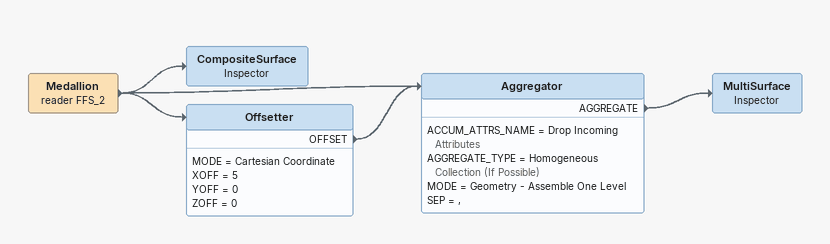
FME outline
Medallion (reader FFS_2)
    -> Offsetter
    -> CompositeSurface
    -> Aggregator
CompositeSurface: Inspector
Offsetter
    MODE = Cartesian Coordinate
    XOFF = 5
    YOFF = 0
    ZOFF = 0
    OFFSET -> Aggregator
Aggregator
    ACCUM_ATTRS_NAME = Drop Incoming Attributes
    AGGREGATE_TYPE = Homogeneous Collection (If Possible)
    MODE = Geometry - Assemble One Level
    SEP = ,
    AGGREGATE -> MultiSurface
MultiSurface: Inspector
